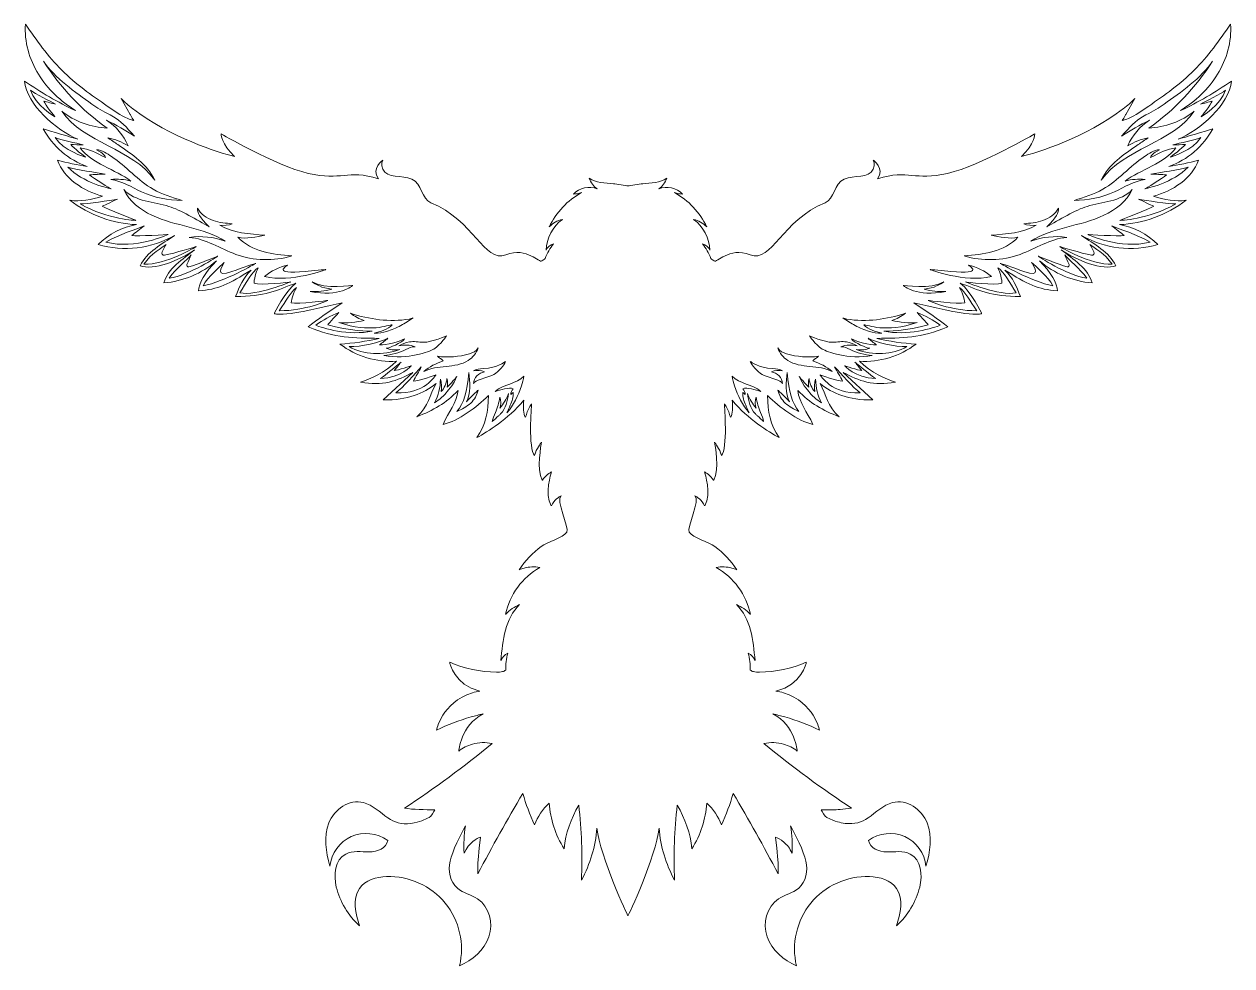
# Model space of a CAD drawing. Header units: inches. Extents: x -19.4 to 36.2, y -31.4 to -7.8.
# Drawn here: x 23.98 to 36.2, y -17.33 to -7.8 of the extents above; entities that cross this region are included whole.
import ezdxf

# ---------------------------------------------------------------- set-up
doc = ezdxf.new("R2010")
doc.units = ezdxf.units.IN
doc.header["$MEASUREMENT"] = 0
doc.layers.add('Layer 9', color=7, linetype='Continuous')

msp = doc.modelspace()

# ---------------------------------------------------------------- linework, layer by layer
at = {"layer": 'Layer 9', "lineweight": 0}
for points, knots in [([(36.196, -8.375), (36.032, -8.488), (35.859, -8.588), (35.68, -8.673), (35.83, -8.579), (35.963, -8.456), (36.055, -8.305), (36.148, -8.154), (36.2, -7.975), (36.187, -7.798), (36.074, -7.961), (35.959, -8.125), (35.819, -8.265), (35.68, -8.404), (35.519, -8.516), (35.358, -8.628), (35.292, -8.674), (35.226, -8.721), (35.152, -8.753), (35.132, -8.762), (35.11, -8.767), (35.09, -8.773), (35.113, -8.738), (35.126, -8.713), (35.126, -8.713), (35.126, -8.713), (35.218, -8.552), (35.218, -8.552), (35.183, -8.589), (35.143, -8.621), (35.101, -8.654), (35.101, -8.654), (35.101, -8.653), (35.102, -8.653), (34.716, -8.946), (34.238, -9.099), (34.069, -9.137), (34.203, -9.014), (34.206, -8.907), (34.206, -8.907), (34.206, -8.907), (33.664, -9.227), (33.323, -9.308), (32.983, -9.39), (32.934, -9.262), (32.612, -9.364), (32.693, -9.259), (32.569, -9.174), (32.569, -9.174), (32.569, -9.174), (32.592, -9.216), (32.569, -9.266), (32.525, -9.363), (32.376, -9.321), (32.275, -9.367), (32.174, -9.413), (32.179, -9.567), (32.082, -9.606), (31.646, -9.781), (31.545, -10.216), (31.324, -10.133), (31.103, -10.05), (30.989, -10.218), (30.959, -10.195), (30.948, -10.186), (30.937, -10.178), (30.925, -10.17), (30.907, -10.116), (30.878, -10.065), (30.84, -10.023), (30.874, -10.029), (30.904, -10.054), (30.917, -10.087), (30.913, -9.965), (30.85, -9.846), (30.751, -9.774), (30.801, -9.785), (30.848, -9.812), (30.884, -9.85), (30.815, -9.704), (30.7, -9.58), (30.558, -9.503), (30.584, -9.513), (30.612, -9.518), (30.64, -9.518), (30.58, -9.454), (30.48, -9.433), (30.399, -9.466), (30.436, -9.438), (30.465, -9.4), (30.479, -9.356), (30.42, -9.407), (30.313, -9.405), (30.236, -9.413), (30.199, -9.417), (30.114, -9.432), (30.087, -9.436), (30.061, -9.432), (29.976, -9.417), (29.939, -9.413), (29.862, -9.405), (29.755, -9.407), (29.696, -9.356), (29.71, -9.4), (29.739, -9.438), (29.775, -9.466), (29.695, -9.433), (29.594, -9.454), (29.535, -9.518), (29.563, -9.518), (29.591, -9.513), (29.617, -9.503), (29.475, -9.58), (29.36, -9.704), (29.291, -9.85), (29.326, -9.812), (29.373, -9.785), (29.424, -9.774), (29.325, -9.846), (29.262, -9.965), (29.258, -10.087), (29.271, -10.054), (29.3, -10.029), (29.335, -10.023), (29.297, -10.065), (29.268, -10.116), (29.25, -10.17), (29.238, -10.178), (29.227, -10.186), (29.216, -10.195), (29.186, -10.218), (29.071, -10.05), (28.851, -10.133), (28.63, -10.216), (28.529, -9.781), (28.093, -9.606), (27.996, -9.567), (28.001, -9.413), (27.9, -9.367), (27.799, -9.321), (27.65, -9.363), (27.606, -9.266), (27.583, -9.216), (27.606, -9.174), (27.606, -9.174), (27.606, -9.174), (27.482, -9.259), (27.563, -9.364), (27.241, -9.262), (27.192, -9.39), (26.851, -9.308), (26.511, -9.227), (25.968, -8.907), (25.968, -8.907), (25.968, -8.907), (25.971, -9.014), (26.106, -9.137), (25.937, -9.099), (25.459, -8.946), (25.073, -8.653), (25.074, -8.653), (25.074, -8.654), (25.074, -8.654), (25.032, -8.621), (24.992, -8.589), (24.957, -8.552), (24.957, -8.552), (25.048, -8.713), (25.048, -8.713), (25.048, -8.713), (25.062, -8.738), (25.085, -8.773), (25.065, -8.767), (25.042, -8.762), (25.023, -8.753), (24.949, -8.721), (24.883, -8.674), (24.817, -8.628), (24.656, -8.516), (24.495, -8.404), (24.356, -8.265), (24.216, -8.125), (24.101, -7.961), (23.988, -7.798), (23.975, -7.975), (24.027, -8.154), (24.12, -8.305), (24.212, -8.456), (24.345, -8.579), (24.495, -8.673), (24.316, -8.588), (24.143, -8.488), (23.979, -8.375), (24, -8.61), (24.3, -8.874), (24.519, -8.963), (24.448, -8.943), (24.239, -8.877), (24.168, -8.858), (24.263, -9.034), (24.425, -9.173), (24.614, -9.239), (24.512, -9.222), (24.412, -9.201), (24.313, -9.175), (24.378, -9.357), (24.575, -9.489), (24.769, -9.54), (24.66, -9.572), (24.539, -9.598), (24.439, -9.58), (24.631, -9.729), (24.871, -9.817), (25.114, -9.827), (24.968, -9.852), (24.83, -9.923), (24.725, -10.028), (24.98, -10.106), (25.267, -10.072), (25.496, -9.936), (25.371, -10.028), (25.213, -10.101), (25.151, -10.243), (25.278, -10.295), (25.55, -10.19), (25.701, -10.082), (25.587, -10.175), (25.424, -10.274), (25.39, -10.417), (25.584, -10.401), (25.773, -10.322), (25.921, -10.195), (25.811, -10.306), (25.739, -10.428), (25.739, -10.497), (25.939, -10.485), (26.05, -10.427), (26.272, -10.287), (26.188, -10.369), (26.16, -10.447), (26.114, -10.555), (26.407, -10.557), (26.54, -10.49), (26.726, -10.418), (26.609, -10.511), (26.509, -10.724), (26.509, -10.724), (26.509, -10.724), (26.513, -10.785), (27.194, -10.618), (27.079, -10.694), (26.938, -10.79), (26.85, -10.861), (27.126, -10.976), (27.31, -10.976), (27.57, -10.978), (27.439, -11.008), (27.306, -11.028), (27.172, -11.036), (27.334, -11.16), (27.542, -11.223), (27.745, -11.21), (27.629, -11.325), (27.476, -11.393), (27.381, -11.42), (27.605, -11.466), (27.748, -11.409), (27.91, -11.323), (27.91, -11.323), (27.61, -11.601), (27.61, -11.601), (27.86, -11.605), (28.013, -11.536), (28.144, -11.436), (28.08, -11.554), (28.068, -11.663), (27.95, -11.772), (28.119, -11.706), (28.242, -11.635), (28.369, -11.505), (28.351, -11.636), (28.275, -11.723), (28.215, -11.849), (28.378, -11.813), (28.553, -11.674), (28.674, -11.558), (28.675, -11.718), (28.647, -11.852), (28.557, -11.983), (28.671, -11.92), (28.867, -11.8), (29.033, -11.605), (29.025, -11.676), (29.027, -11.74), (29.048, -11.777), (29.048, -11.776), (29.048, -11.775), (29.049, -11.774), (29.049, -11.775), (29.05, -11.776), (29.05, -11.777), (29.073, -11.695), (29.103, -11.653), (29.112, -11.642), (29.109, -11.676), (29.078, -12.091), (29.14, -12.164), (29.14, -12.163), (29.14, -12.162), (29.14, -12.161), (29.141, -12.162), (29.141, -12.163), (29.142, -12.163), (29.161, -12.094), (29.202, -12.042), (29.213, -12.028), (29.207, -12.056), (29.16, -12.301), (29.22, -12.415), (29.221, -12.414), (29.221, -12.414), (29.222, -12.413), (29.222, -12.413), (29.222, -12.414), (29.222, -12.415), (29.25, -12.366), (29.302, -12.336), (29.314, -12.33), (29.31, -12.343), (29.236, -12.552), (29.31, -12.672), (29.311, -12.671), (29.311, -12.671), (29.312, -12.67), (29.312, -12.67), (29.312, -12.671), (29.313, -12.672), (29.339, -12.614), (29.393, -12.581), (29.411, -12.571), (29.352, -12.614), (29.495, -12.89), (29.467, -12.94), (29.437, -12.995), (29.266, -13.042), (29.21, -13.084), (29.122, -13.148), (29.045, -13.228), (28.985, -13.32), (28.986, -13.32), (28.987, -13.319), (28.988, -13.319), (28.988, -13.319), (28.988, -13.319), (28.988, -13.319), (29.003, -13.313), (29.02, -13.307), (29.036, -13.303), (29.088, -13.289), (29.142, -13.287), (29.194, -13.297), (29.019, -13.396), (28.889, -13.573), (28.848, -13.77), (28.849, -13.769), (28.85, -13.768), (28.851, -13.767), (28.851, -13.768), (28.851, -13.769), (28.851, -13.769), (28.891, -13.728), (28.938, -13.695), (28.99, -13.672), (28.844, -13.814), (28.818, -14.035), (28.801, -14.238), (28.802, -14.236), (28.803, -14.234), (28.804, -14.232), (28.804, -14.234), (28.804, -14.236), (28.804, -14.238), (28.815, -14.206), (28.84, -14.178), (28.871, -14.164), (28.855, -14.22), (28.848, -14.278), (28.85, -14.336), (28.84, -14.343), (28.829, -14.348), (28.817, -14.351), (28.798, -14.357), (28.776, -14.357), (28.755, -14.357), (28.593, -14.354), (28.432, -14.32), (28.283, -14.257), (28.283, -14.258), (28.283, -14.259), (28.283, -14.259), (28.283, -14.259), (28.327, -14.49), (28.589, -14.548), (28.564, -14.552), (28.537, -14.557), (28.513, -14.565), (28.2, -14.667), (28.148, -14.944), (28.149, -14.944), (28.149, -14.944), (28.149, -14.944), (28.149, -14.944), (28.262, -14.889), (28.379, -14.845), (28.499, -14.81), (28.539, -14.799), (28.581, -14.788), (28.622, -14.779), (28.393, -14.896), (28.374, -15.155), (28.374, -15.156), (28.415, -15.123), (28.462, -15.1), (28.512, -15.085), (28.577, -15.067), (28.646, -15.064), (28.711, -15.079), (28.427, -15.313), (28.133, -15.531), (27.825, -15.733), (27.909, -15.747), (28.038, -15.75), (28.131, -15.749), (28.123, -15.767), (28.095, -15.818), (28.076, -15.827), (28.025, -15.851), (27.985, -15.872), (27.89, -15.887), (27.793, -15.901), (27.724, -15.875), (27.658, -15.831), (27.576, -15.776), (27.503, -15.703), (27.409, -15.677), (27.266, -15.637), (27.113, -15.745), (27.059, -15.883), (27.005, -16.021), (27.028, -16.177), (27.071, -16.319), (27.084, -16.192), (27.169, -16.074), (27.286, -16.021), (27.404, -15.969), (27.551, -15.984), (27.655, -16.06), (27.644, -16.139), (27.552, -16.175), (27.466, -16.176), (27.387, -16.176), (27.302, -16.16), (27.231, -16.197), (27.12, -16.254), (27.105, -16.409), (27.135, -16.531), (27.172, -16.681), (27.255, -16.82), (27.37, -16.924), (27.331, -16.8), (27.295, -16.655), (27.369, -16.547), (27.427, -16.461), (27.54, -16.429), (27.644, -16.425), (27.869, -16.417), (28.095, -16.519), (28.238, -16.694), (28.38, -16.868), (28.435, -17.11), (28.382, -17.329), (28.514, -17.273), (28.632, -17.17), (28.679, -17.034), (28.725, -16.898), (28.685, -16.73), (28.565, -16.651), (28.5, -16.608), (28.419, -16.593), (28.36, -16.543), (28.284, -16.478), (28.266, -16.367), (28.286, -16.269), (28.307, -16.17), (28.397, -15.998), (28.442, -15.911), (28.429, -16.009), (28.421, -16.09), (28.428, -16.188), (28.477, -16.081), (28.56, -16.037), (28.595, -16.025), (28.574, -16.187), (28.566, -16.281), (28.566, -16.335), (28.566, -16.375), (28.568, -16.394), (28.568, -16.394), (28.569, -16.395), (28.569, -16.396), (28.569, -16.397), (28.712, -16.122), (28.865, -15.849), (29.023, -15.583), (29.054, -15.691), (29.094, -15.8), (29.14, -15.902), (29.174, -15.82), (29.225, -15.744), (29.289, -15.681), (29.301, -15.844), (29.352, -16.004), (29.441, -16.143), (29.456, -15.988), (29.509, -15.837), (29.589, -15.703), (29.619, -15.954), (29.628, -16.208), (29.616, -16.461), (29.705, -16.3), (29.759, -16.119), (29.773, -15.936), (29.804, -16.225), (30.085, -16.825), (30.087, -16.821), (30.09, -16.825), (30.371, -16.225), (30.402, -15.936), (30.416, -16.119), (30.47, -16.3), (30.559, -16.461), (30.547, -16.208), (30.556, -15.954), (30.586, -15.703), (30.666, -15.837), (30.719, -15.988), (30.734, -16.143), (30.823, -16.004), (30.874, -15.844), (30.886, -15.681), (30.95, -15.744), (31.001, -15.82), (31.035, -15.902), (31.081, -15.8), (31.121, -15.691), (31.152, -15.583), (31.31, -15.849), (31.463, -16.122), (31.606, -16.397), (31.606, -16.396), (31.606, -16.395), (31.606, -16.394), (31.607, -16.394), (31.609, -16.375), (31.609, -16.335), (31.609, -16.281), (31.6, -16.187), (31.579, -16.025), (31.599, -16.032), (31.633, -16.046), (31.669, -16.079), (31.697, -16.105), (31.726, -16.14), (31.748, -16.188), (31.754, -16.09), (31.746, -16.009), (31.733, -15.911), (31.777, -15.998), (31.868, -16.17), (31.889, -16.269), (31.909, -16.367), (31.891, -16.478), (31.815, -16.543), (31.756, -16.593), (31.675, -16.608), (31.61, -16.651), (31.49, -16.73), (31.45, -16.898), (31.496, -17.034), (31.543, -17.17), (31.661, -17.273), (31.793, -17.329), (31.74, -17.11), (31.795, -16.868), (31.937, -16.694), (32.08, -16.519), (32.306, -16.417), (32.531, -16.425), (32.635, -16.429), (32.748, -16.461), (32.806, -16.547), (32.88, -16.655), (32.844, -16.8), (32.805, -16.924), (32.92, -16.82), (33.003, -16.681), (33.04, -16.531), (33.07, -16.409), (33.055, -16.254), (32.944, -16.197), (32.873, -16.16), (32.788, -16.177), (32.708, -16.176), (32.629, -16.175), (32.534, -16.138), (32.523, -16.06), (32.627, -15.984), (32.771, -15.969), (32.888, -16.021), (33.006, -16.074), (33.091, -16.192), (33.103, -16.319), (33.147, -16.177), (33.17, -16.021), (33.116, -15.883), (33.062, -15.745), (32.909, -15.637), (32.766, -15.677), (32.672, -15.703), (32.599, -15.776), (32.517, -15.831), (32.451, -15.875), (32.382, -15.899), (32.285, -15.887), (32.233, -15.88), (32.19, -15.87), (32.099, -15.827), (32.081, -15.818), (32.052, -15.767), (32.044, -15.749), (32.088, -15.75), (32.119, -15.751), (32.159, -15.75), (32.202, -15.749), (32.259, -15.744), (32.351, -15.733), (32.064, -15.546), (31.748, -15.313), (31.464, -15.079), (31.529, -15.064), (31.598, -15.067), (31.663, -15.085), (31.713, -15.1), (31.76, -15.123), (31.801, -15.156), (31.801, -15.155), (31.782, -14.896), (31.553, -14.779), (31.593, -14.788), (31.636, -14.799), (31.676, -14.81), (31.796, -14.845), (31.913, -14.889), (32.026, -14.944), (32.026, -14.944), (32.026, -14.944), (32.026, -14.944), (32.026, -14.944), (31.975, -14.667), (31.662, -14.565), (31.638, -14.557), (31.611, -14.552), (31.585, -14.548), (31.848, -14.49), (31.892, -14.259), (31.892, -14.259), (31.892, -14.259), (31.892, -14.258), (31.892, -14.257), (31.743, -14.32), (31.582, -14.354), (31.42, -14.357), (31.399, -14.357), (31.377, -14.357), (31.357, -14.351), (31.346, -14.348), (31.335, -14.343), (31.325, -14.336), (31.327, -14.278), (31.32, -14.22), (31.304, -14.164), (31.335, -14.178), (31.36, -14.206), (31.371, -14.238), (31.371, -14.236), (31.371, -14.234), (31.371, -14.232), (31.372, -14.234), (31.373, -14.236), (31.373, -14.238), (31.356, -14.035), (31.331, -13.814), (31.185, -13.672), (31.237, -13.695), (31.284, -13.728), (31.324, -13.769), (31.324, -13.769), (31.324, -13.768), (31.324, -13.767), (31.325, -13.768), (31.326, -13.769), (31.326, -13.77), (31.286, -13.573), (31.156, -13.396), (30.981, -13.297), (31.033, -13.287), (31.087, -13.289), (31.139, -13.303), (31.155, -13.307), (31.172, -13.313), (31.187, -13.319), (31.187, -13.319), (31.187, -13.319), (31.187, -13.319), (31.188, -13.319), (31.189, -13.32), (31.19, -13.32), (31.13, -13.228), (31.053, -13.148), (30.965, -13.084), (30.909, -13.042), (30.738, -12.995), (30.708, -12.94), (30.68, -12.89), (30.822, -12.614), (30.764, -12.571), (30.782, -12.581), (30.835, -12.614), (30.862, -12.672), (30.863, -12.671), (30.863, -12.67), (30.863, -12.67), (30.864, -12.671), (30.864, -12.671), (30.864, -12.672), (30.939, -12.552), (30.865, -12.343), (30.861, -12.33), (30.873, -12.336), (30.925, -12.366), (30.952, -12.415), (30.953, -12.414), (30.953, -12.413), (30.953, -12.413), (30.954, -12.414), (30.954, -12.414), (30.955, -12.415), (31.015, -12.301), (30.968, -12.056), (30.962, -12.028), (30.973, -12.042), (31.014, -12.094), (31.033, -12.163), (31.033, -12.163), (31.034, -12.162), (31.034, -12.161), (31.035, -12.162), (31.035, -12.163), (31.035, -12.164), (31.096, -12.091), (31.066, -11.676), (31.063, -11.642), (31.072, -11.653), (31.102, -11.695), (31.125, -11.777), (31.125, -11.776), (31.126, -11.775), (31.126, -11.774), (31.127, -11.775), (31.127, -11.776), (31.127, -11.777), (31.148, -11.74), (31.15, -11.676), (31.142, -11.605), (31.308, -11.8), (31.504, -11.92), (31.618, -11.983), (31.528, -11.852), (31.5, -11.718), (31.501, -11.558), (31.622, -11.674), (31.797, -11.813), (31.96, -11.849), (31.899, -11.723), (31.824, -11.636), (31.805, -11.505), (31.932, -11.635), (32.056, -11.706), (32.225, -11.772), (32.107, -11.663), (32.095, -11.554), (32.031, -11.436), (32.162, -11.536), (32.315, -11.605), (32.565, -11.601), (32.565, -11.601), (32.265, -11.323), (32.265, -11.323), (32.427, -11.409), (32.57, -11.466), (32.794, -11.42), (32.699, -11.393), (32.546, -11.325), (32.43, -11.21), (32.633, -11.223), (32.841, -11.16), (33.003, -11.036), (32.869, -11.028), (32.735, -11.008), (32.605, -10.978), (32.865, -10.976), (33.049, -10.976), (33.325, -10.861), (33.237, -10.79), (33.096, -10.694), (32.981, -10.618), (33.662, -10.785), (33.666, -10.724), (33.666, -10.724), (33.666, -10.724), (33.566, -10.511), (33.449, -10.418), (33.635, -10.49), (33.768, -10.557), (34.061, -10.555), (34.015, -10.447), (33.987, -10.369), (33.903, -10.287), (34.125, -10.427), (34.236, -10.485), (34.436, -10.497), (34.436, -10.428), (34.364, -10.306), (34.254, -10.195), (34.402, -10.322), (34.591, -10.401), (34.785, -10.417), (34.75, -10.274), (34.588, -10.175), (34.473, -10.082), (34.625, -10.19), (34.897, -10.295), (35.024, -10.243), (34.962, -10.101), (34.804, -10.028), (34.679, -9.936), (34.908, -10.072), (35.195, -10.106), (35.45, -10.028), (35.345, -9.923), (35.207, -9.852), (35.061, -9.827), (35.304, -9.817), (35.544, -9.729), (35.736, -9.58), (35.635, -9.598), (35.515, -9.572), (35.406, -9.54), (35.6, -9.489), (35.797, -9.357), (35.862, -9.175), (35.763, -9.201), (35.662, -9.222), (35.561, -9.239), (35.75, -9.173), (35.912, -9.034), (36.007, -8.858), (35.936, -8.877), (35.726, -8.943), (35.656, -8.963), (35.875, -8.874), (36.175, -8.61), (36.196, -8.375)], [0, 0, 0, 0, 1, 1, 1, 2, 2, 2, 3, 3, 3, 4, 4, 4, 5, 5, 5, 6, 6, 6, 7, 7, 7, 8, 8, 8, 9, 9, 9, 10, 10, 10, 11, 11, 11, 12, 12, 12, 13, 13, 13, 14, 14, 14, 15, 15, 15, 16, 16, 16, 17, 17, 17, 18, 18, 18, 19, 19, 19, 20, 20, 20, 21, 21, 21, 22, 22, 22, 23, 23, 23, 24, 24, 24, 25, 25, 25, 26, 26, 26, 27, 27, 27, 28, 28, 28, 29, 29, 29, 30, 30, 30, 31, 31, 31, 32, 32, 32, 33, 33, 33, 34, 34, 34, 35, 35, 35, 36, 36, 36, 37, 37, 37, 38, 38, 38, 39, 39, 39, 40, 40, 40, 41, 41, 41, 42, 42, 42, 43, 43, 43, 44, 44, 44, 45, 45, 45, 46, 46, 46, 47, 47, 47, 48, 48, 48, 49, 49, 49, 50, 50, 50, 51, 51, 51, 52, 52, 52, 53, 53, 53, 54, 54, 54, 55, 55, 55, 56, 56, 56, 57, 57, 57, 58, 58, 58, 59, 59, 59, 60, 60, 60, 61, 61, 61, 62, 62, 62, 63, 63, 63, 64, 64, 64, 65, 65, 65, 66, 66, 66, 67, 67, 67, 68, 68, 68, 69, 69, 69, 70, 70, 70, 71, 71, 71, 72, 72, 72, 73, 73, 73, 74, 74, 74, 75, 75, 75, 76, 76, 76, 77, 77, 77, 78, 78, 78, 79, 79, 79, 80, 80, 80, 81, 81, 81, 82, 82, 82, 83, 83, 83, 84, 84, 84, 85, 85, 85, 86, 86, 86, 87, 87, 87, 88, 88, 88, 89, 89, 89, 90, 90, 90, 91, 91, 91, 92, 92, 92, 93, 93, 93, 94, 94, 94, 95, 95, 95, 96, 96, 96, 97, 97, 97, 98, 98, 98, 99, 99, 99, 100, 100, 100, 101, 101, 101, 102, 102, 102, 103, 103, 103, 104, 104, 104, 105, 105, 105, 106, 106, 106, 107, 107, 107, 108, 108, 108, 109, 109, 109, 110, 110, 110, 111, 111, 111, 112, 112, 112, 113, 113, 113, 114, 114, 114, 115, 115, 115, 116, 116, 116, 117, 117, 117, 118, 118, 118, 119, 119, 119, 120, 120, 120, 121, 121, 121, 122, 122, 122, 123, 123, 123, 124, 124, 124, 125, 125, 125, 126, 126, 126, 127, 127, 127, 128, 128, 128, 129, 129, 129, 130, 130, 130, 131, 131, 131, 132, 132, 132, 133, 133, 133, 134, 134, 134, 135, 135, 135, 136, 136, 136, 137, 137, 137, 138, 138, 138, 139, 139, 139, 140, 140, 140, 141, 141, 141, 142, 142, 142, 143, 143, 143, 144, 144, 144, 145, 145, 145, 146, 146, 146, 147, 147, 147, 148, 148, 148, 149, 149, 149, 150, 150, 150, 151, 151, 151, 152, 152, 152, 153, 153, 153, 154, 154, 154, 155, 155, 155, 156, 156, 156, 157, 157, 157, 158, 158, 158, 159, 159, 159, 160, 160, 160, 161, 161, 161, 162, 162, 162, 163, 163, 163, 164, 164, 164, 165, 165, 165, 166, 166, 166, 167, 167, 167, 168, 168, 168, 169, 169, 169, 170, 170, 170, 171, 171, 171, 172, 172, 172, 173, 173, 173, 174, 174, 174, 175, 175, 175, 176, 176, 176, 177, 177, 177, 178, 178, 178, 179, 179, 179, 180, 180, 180, 181, 181, 181, 182, 182, 182, 183, 183, 183, 184, 184, 184, 185, 185, 185, 186, 186, 186, 187, 187, 187, 188, 188, 188, 189, 189, 189, 190, 190, 190, 191, 191, 191, 192, 192, 192, 193, 193, 193, 194, 194, 194, 195, 195, 195, 196, 196, 196, 197, 197, 197, 198, 198, 198, 199, 199, 199, 200, 200, 200, 201, 201, 201, 202, 202, 202, 203, 203, 203, 204, 204, 204, 205, 205, 205, 206, 206, 206, 207, 207, 207, 208, 208, 208, 209, 209, 209, 210, 210, 210, 211, 211, 211, 212, 212, 212, 213, 213, 213, 214, 214, 214, 215, 215, 215, 216, 216, 216, 217, 217, 217, 218, 218, 218, 219, 219, 219, 220, 220, 220, 221, 221, 221, 222, 222, 222, 223, 223, 223, 224, 224, 224, 225, 225, 225, 226, 226, 226, 227, 227, 227, 228, 228, 228, 229, 229, 229, 230, 230, 230, 231, 231, 231, 232, 232, 232, 233, 233, 233, 234, 234, 234, 235, 235, 235, 236, 236, 236, 237, 237, 237, 238, 238, 238, 239, 239, 239, 240, 240, 240, 241, 241, 241, 242, 242, 242, 243, 243, 243, 244, 244, 244, 245, 245, 245, 246, 246, 246, 247, 247, 247, 248, 248, 248, 249, 249, 249, 250, 250, 250, 251, 251, 251, 252, 252, 252, 253, 253, 253, 254, 254, 254, 255, 255, 255, 256, 256, 256, 257, 257, 257, 258, 258, 258, 259, 259, 259, 260, 260, 260, 261, 261, 261, 262, 262, 262, 263, 263, 263, 264, 264, 264, 265, 265, 265, 266, 266, 266, 267, 267, 267, 268, 268, 268, 269, 269, 269, 270, 270, 270, 271, 271, 271, 272, 272, 272, 273, 273, 273, 274, 274, 274, 275, 275, 275, 276, 276, 276, 277, 277, 277, 278, 278, 278, 279, 279, 279, 280, 280, 280, 281, 281, 281, 282, 282, 282, 283, 283, 283, 284, 284, 284, 285, 285, 285, 286, 286, 286, 287, 287, 287, 288, 288, 288, 289, 289, 289, 290, 290, 290, 291, 291, 291, 292, 292, 292, 293, 293, 293, 294, 294, 294, 294]), ([(24.355, -8.68), (24.486, -8.783), (24.651, -8.844), (24.817, -8.85), (24.558, -8.673), (24.343, -8.434), (24.17, -8.172), (24.282, -8.342), (24.497, -8.49), (24.66, -8.607), (24.752, -8.673), (24.782, -8.68), (24.88, -8.736), (24.948, -8.774), (25.009, -8.839), (25.091, -8.931), (24.999, -8.874), (24.907, -8.818), (24.809, -8.771), (24.906, -8.832), (24.983, -8.923), (25.027, -9.029), (24.964, -8.989), (24.894, -8.962), (24.821, -8.948), (24.855, -8.971), (24.89, -8.994), (24.924, -9.017), (25.069, -9.115), (25.22, -9.219), (25.297, -9.376), (25.068, -9.055), (24.582, -9.003), (24.355, -8.68)], [0, 0, 0, 0, 1, 1, 1, 2, 2, 2, 3, 3, 3, 4, 4, 4, 5, 5, 5, 6, 6, 6, 7, 7, 7, 8, 8, 8, 9, 9, 9, 10, 10, 10, 11, 11, 11, 11]), ([(35.251, -9.017), (35.285, -8.994), (35.32, -8.971), (35.354, -8.948), (35.281, -8.962), (35.211, -8.989), (35.147, -9.029), (35.192, -8.923), (35.269, -8.832), (35.366, -8.771), (35.268, -8.818), (35.176, -8.874), (35.084, -8.931), (35.166, -8.839), (35.227, -8.774), (35.295, -8.736), (35.393, -8.68), (35.423, -8.673), (35.515, -8.607), (35.678, -8.49), (35.893, -8.342), (36.005, -8.172), (35.832, -8.434), (35.617, -8.673), (35.358, -8.85), (35.524, -8.844), (35.689, -8.783), (35.82, -8.68), (35.593, -9.003), (35.107, -9.055), (34.878, -9.376), (34.955, -9.219), (35.106, -9.115), (35.251, -9.017)], [0, 0, 0, 0, 1, 1, 1, 2, 2, 2, 3, 3, 3, 4, 4, 4, 5, 5, 5, 6, 6, 6, 7, 7, 7, 8, 8, 8, 9, 9, 9, 10, 10, 10, 11, 11, 11, 11]), ([(24.286, -8.736), (24.286, -8.736), (24.085, -8.618), (24.039, -8.466), (24.087, -8.506), (24.237, -8.578), (24.294, -8.609), (24.262, -8.6), (24.205, -8.586), (24.174, -8.576), (24.189, -8.615), (24.286, -8.736), (24.286, -8.736)], [0, 0, 0, 0, 1, 1, 1, 2, 2, 2, 3, 3, 3, 4, 4, 4, 4]), ([(36.136, -8.466), (36.089, -8.618), (35.889, -8.736), (35.889, -8.736), (35.889, -8.736), (35.986, -8.615), (36.001, -8.576), (35.97, -8.586), (35.913, -8.6), (35.881, -8.609), (35.938, -8.578), (36.088, -8.506), (36.136, -8.466)], [0, 0, 0, 0, 1, 1, 1, 2, 2, 2, 3, 3, 3, 4, 4, 4, 4]), ([(24.288, -8.945), (24.345, -8.971), (24.508, -9.002), (24.571, -9.019), (24.538, -9.018), (24.479, -9.018), (24.446, -9.017), (24.471, -9.051), (24.595, -9.143), (24.595, -9.143), (24.595, -9.143), (24.372, -9.08), (24.288, -8.945)], [0, 0, 0, 0, 1, 1, 1, 2, 2, 2, 3, 3, 3, 4, 4, 4, 4]), ([(35.887, -8.945), (35.803, -9.08), (35.579, -9.143), (35.579, -9.143), (35.579, -9.143), (35.704, -9.051), (35.729, -9.017), (35.696, -9.018), (35.637, -9.018), (35.604, -9.019), (35.667, -9.002), (35.83, -8.971), (35.887, -8.945)], [0, 0, 0, 0, 1, 1, 1, 2, 2, 2, 3, 3, 3, 4, 4, 4, 4]), ([(24.541, -9.05), (24.632, -9.062), (24.701, -9.098), (24.798, -9.147), (24.79, -9.125), (24.778, -9.108), (24.707, -9.07), (24.759, -9.069), (24.818, -9.109), (24.86, -9.137), (25.009, -9.237), (25.126, -9.38), (25.282, -9.469), (25.372, -9.52), (25.473, -9.551), (25.573, -9.582), (25.432, -9.583), (25.292, -9.553), (25.164, -9.495), (25.062, -9.449), (24.964, -9.384), (24.853, -9.371), (24.92, -9.363), (24.989, -9.368), (25.055, -9.386), (24.9, -9.27), (24.655, -9.206), (24.541, -9.05)], [0, 0, 0, 0, 1, 1, 1, 2, 2, 2, 3, 3, 3, 4, 4, 4, 5, 5, 5, 6, 6, 6, 7, 7, 7, 8, 8, 8, 9, 9, 9, 9]), ([(35.12, -9.386), (35.186, -9.368), (35.255, -9.363), (35.322, -9.371), (35.21, -9.384), (35.113, -9.449), (35.011, -9.495), (34.883, -9.553), (34.743, -9.583), (34.602, -9.582), (34.702, -9.551), (34.803, -9.52), (34.893, -9.469), (35.049, -9.38), (35.166, -9.237), (35.315, -9.137), (35.357, -9.109), (35.416, -9.069), (35.468, -9.07), (35.397, -9.108), (35.385, -9.125), (35.377, -9.147), (35.474, -9.098), (35.543, -9.062), (35.634, -9.05), (35.52, -9.206), (35.275, -9.27), (35.12, -9.386)], [0, 0, 0, 0, 1, 1, 1, 2, 2, 2, 3, 3, 3, 4, 4, 4, 5, 5, 5, 6, 6, 6, 7, 7, 7, 8, 8, 8, 9, 9, 9, 9]), ([(24.419, -9.244), (24.498, -9.272), (24.712, -9.3), (24.796, -9.316), (24.754, -9.317), (24.679, -9.321), (24.637, -9.322), (24.676, -9.36), (24.855, -9.465), (24.855, -9.465), (24.855, -9.465), (24.557, -9.402), (24.419, -9.244)], [0, 0, 0, 0, 1, 1, 1, 2, 2, 2, 3, 3, 3, 4, 4, 4, 4]), ([(35.756, -9.244), (35.618, -9.402), (35.32, -9.465), (35.32, -9.465), (35.32, -9.465), (35.499, -9.36), (35.538, -9.322), (35.496, -9.321), (35.421, -9.317), (35.379, -9.316), (35.463, -9.3), (35.677, -9.272), (35.756, -9.244)], [0, 0, 0, 0, 1, 1, 1, 2, 2, 2, 3, 3, 3, 4, 4, 4, 4]), ([(25.269, -9.733), (25.15, -9.677), (25.04, -9.592), (24.983, -9.473), (25.04, -9.533), (25.12, -9.566), (25.2, -9.587), (25.28, -9.608), (25.362, -9.619), (25.441, -9.643), (25.553, -9.677), (25.73, -9.782), (25.847, -9.849), (25.749, -9.751), (25.729, -9.706), (25.729, -9.66), (25.761, -9.721), (25.823, -9.763), (25.889, -9.786), (25.952, -9.808), (26.017, -9.811), (26.082, -9.82), (26.045, -9.837), (25.996, -9.837), (25.955, -9.832), (26.087, -9.91), (26.26, -9.926), (26.413, -9.933), (26.33, -9.95), (26.221, -9.977), (26.139, -9.955), (26.207, -10.027), (26.298, -10.072), (26.393, -10.099), (26.487, -10.125), (26.586, -10.135), (26.684, -10.144), (26.5, -10.199), (26.299, -10.193), (26.119, -10.129), (25.961, -10.071), (25.814, -9.969), (25.646, -9.957), (25.768, -9.938), (25.895, -9.951), (26.01, -9.996), (25.9, -9.924), (25.772, -9.885), (25.645, -9.852), (25.518, -9.818), (25.389, -9.789), (25.269, -9.733)], [0, 0, 0, 0, 1, 1, 1, 2, 2, 2, 3, 3, 3, 4, 4, 4, 5, 5, 5, 6, 6, 6, 7, 7, 7, 8, 8, 8, 9, 9, 9, 10, 10, 10, 11, 11, 11, 12, 12, 12, 13, 13, 13, 14, 14, 14, 15, 15, 15, 16, 16, 16, 17, 17, 17, 17]), ([(34.905, -9.733), (34.786, -9.789), (34.657, -9.818), (34.53, -9.852), (34.403, -9.885), (34.275, -9.924), (34.165, -9.996), (34.28, -9.951), (34.407, -9.938), (34.529, -9.957), (34.361, -9.969), (34.214, -10.071), (34.056, -10.129), (33.875, -10.193), (33.674, -10.199), (33.491, -10.144), (33.589, -10.135), (33.687, -10.125), (33.782, -10.099), (33.877, -10.072), (33.968, -10.027), (34.035, -9.955), (33.954, -9.977), (33.845, -9.95), (33.762, -9.933), (33.915, -9.926), (34.088, -9.91), (34.22, -9.832), (34.179, -9.837), (34.13, -9.837), (34.093, -9.82), (34.158, -9.811), (34.223, -9.808), (34.286, -9.786), (34.352, -9.763), (34.414, -9.721), (34.446, -9.66), (34.446, -9.706), (34.426, -9.751), (34.328, -9.849), (34.445, -9.782), (34.622, -9.677), (34.734, -9.643), (34.813, -9.619), (34.895, -9.608), (34.975, -9.587), (35.055, -9.566), (35.135, -9.533), (35.192, -9.473), (35.134, -9.592), (35.024, -9.677), (34.905, -9.733)], [0, 0, 0, 0, 1, 1, 1, 2, 2, 2, 3, 3, 3, 4, 4, 4, 5, 5, 5, 6, 6, 6, 7, 7, 7, 8, 8, 8, 9, 9, 9, 10, 10, 10, 11, 11, 11, 12, 12, 12, 13, 13, 13, 14, 14, 14, 15, 15, 15, 16, 16, 16, 17, 17, 17, 17]), ([(24.541, -9.618), (24.611, -9.62), (24.847, -9.581), (24.92, -9.57), (24.885, -9.583), (24.8, -9.627), (24.766, -9.64), (24.806, -9.664), (25.107, -9.784), (25.107, -9.784), (25.107, -9.784), (24.833, -9.78), (24.541, -9.618)], [0, 0, 0, 0, 1, 1, 1, 2, 2, 2, 3, 3, 3, 4, 4, 4, 4]), ([(35.634, -9.618), (35.342, -9.78), (35.067, -9.784), (35.067, -9.784), (35.067, -9.784), (35.369, -9.664), (35.409, -9.64), (35.374, -9.627), (35.289, -9.583), (35.255, -9.57), (35.327, -9.581), (35.564, -9.62), (35.634, -9.618)], [0, 0, 0, 0, 1, 1, 1, 2, 2, 2, 3, 3, 3, 4, 4, 4, 4]), ([(24.803, -10.004), (24.936, -9.923), (25.112, -9.876), (25.189, -9.839), (25.156, -9.865), (25.098, -9.912), (25.064, -9.938), (25.119, -9.946), (25.432, -9.927), (25.432, -9.927), (25.432, -9.927), (25.104, -10.083), (24.803, -10.004)], [0, 0, 0, 0, 1, 1, 1, 2, 2, 2, 3, 3, 3, 4, 4, 4, 4]), ([(35.372, -10.004), (35.07, -10.083), (34.742, -9.927), (34.742, -9.927), (34.742, -9.927), (35.056, -9.946), (35.11, -9.938), (35.077, -9.912), (35.019, -9.865), (34.986, -9.839), (35.063, -9.876), (35.239, -9.923), (35.372, -10.004)], [0, 0, 0, 0, 1, 1, 1, 2, 2, 2, 3, 3, 3, 4, 4, 4, 4]), ([(25.187, -10.228), (25.258, -10.115), (25.371, -10.068), (25.412, -10.027), (25.401, -10.046), (25.385, -10.075), (25.371, -10.101), (25.362, -10.119), (25.377, -10.14), (25.397, -10.136), (25.497, -10.117), (25.716, -10.05), (25.716, -10.05), (25.716, -10.05), (25.405, -10.237), (25.187, -10.228)], [0, 0, 0, 0, 1, 1, 1, 2, 2, 2, 3, 3, 3, 4, 4, 4, 5, 5, 5, 5]), ([(25.443, -10.369), (25.514, -10.272), (25.625, -10.182), (25.667, -10.134), (25.655, -10.158), (25.637, -10.198), (25.622, -10.23), (25.616, -10.243), (25.628, -10.258), (25.642, -10.254), (25.729, -10.232), (25.937, -10.145), (25.937, -10.145), (25.937, -10.145), (25.648, -10.342), (25.443, -10.369)], [0, 0, 0, 0, 1, 1, 1, 2, 2, 2, 3, 3, 3, 4, 4, 4, 5, 5, 5, 5]), ([(34.553, -10.23), (34.538, -10.198), (34.519, -10.158), (34.508, -10.134), (34.549, -10.182), (34.661, -10.272), (34.732, -10.369), (34.527, -10.342), (34.238, -10.145), (34.238, -10.145), (34.238, -10.145), (34.446, -10.232), (34.533, -10.254), (34.547, -10.258), (34.559, -10.243), (34.553, -10.23)], [0, 0, 0, 0, 1, 1, 1, 2, 2, 2, 3, 3, 3, 4, 4, 4, 5, 5, 5, 5]), ([(34.804, -10.101), (34.789, -10.075), (34.774, -10.046), (34.763, -10.027), (34.803, -10.068), (34.917, -10.115), (34.988, -10.228), (34.77, -10.237), (34.459, -10.05), (34.459, -10.05), (34.459, -10.05), (34.678, -10.117), (34.778, -10.136), (34.798, -10.14), (34.813, -10.119), (34.804, -10.101)], [0, 0, 0, 0, 1, 1, 1, 2, 2, 2, 3, 3, 3, 4, 4, 4, 5, 5, 5, 5]), ([(25.786, -10.447), (25.836, -10.348), (25.96, -10.257), (26.001, -10.209), (26.001, -10.209), (26.001, -10.21), (26.001, -10.21), (25.976, -10.261), (25.899, -10.365), (26.079, -10.301), (26.186, -10.263), (26.319, -10.219), (26.319, -10.219), (26.319, -10.219), (26.003, -10.406), (25.786, -10.447)], [0, 0, 0, 0, 1, 1, 1, 2, 2, 2, 3, 3, 3, 4, 4, 4, 5, 5, 5, 5]), ([(26.157, -10.518), (26.221, -10.415), (26.288, -10.299), (26.343, -10.265), (26.325, -10.3), (26.299, -10.392), (26.303, -10.42), (26.362, -10.447), (26.67, -10.407), (26.67, -10.407), (26.67, -10.407), (26.331, -10.552), (26.157, -10.518)], [0, 0, 0, 0, 1, 1, 1, 2, 2, 2, 3, 3, 3, 4, 4, 4, 4]), ([(26.408, -10.352), (26.475, -10.296), (26.556, -10.256), (26.642, -10.237), (26.632, -10.245), (26.473, -10.336), (26.823, -10.3), (26.891, -10.292), (27.028, -10.282), (27.028, -10.282), (27.028, -10.282), (26.684, -10.416), (26.408, -10.352)], [0, 0, 0, 0, 1, 1, 1, 2, 2, 2, 3, 3, 3, 4, 4, 4, 4]), ([(33.147, -10.282), (33.147, -10.282), (33.284, -10.292), (33.352, -10.3), (33.702, -10.336), (33.543, -10.245), (33.533, -10.237), (33.619, -10.256), (33.7, -10.296), (33.767, -10.352), (33.491, -10.416), (33.147, -10.282), (33.147, -10.282)], [0, 0, 0, 0, 1, 1, 1, 2, 2, 2, 3, 3, 3, 4, 4, 4, 4]), ([(34.018, -10.518), (33.844, -10.552), (33.505, -10.407), (33.505, -10.407), (33.505, -10.407), (33.813, -10.447), (33.872, -10.42), (33.876, -10.392), (33.85, -10.3), (33.832, -10.265), (33.887, -10.299), (33.954, -10.415), (34.018, -10.518)], [0, 0, 0, 0, 1, 1, 1, 2, 2, 2, 3, 3, 3, 4, 4, 4, 4]), ([(34.388, -10.447), (34.172, -10.406), (33.856, -10.219), (33.856, -10.219), (33.856, -10.219), (33.989, -10.263), (34.095, -10.301), (34.276, -10.365), (34.199, -10.261), (34.174, -10.21), (34.174, -10.21), (34.173, -10.209), (34.173, -10.209), (34.215, -10.257), (34.339, -10.348), (34.388, -10.447)], [0, 0, 0, 0, 1, 1, 1, 2, 2, 2, 3, 3, 3, 4, 4, 4, 5, 5, 5, 5]), ([(26.558, -10.698), (26.628, -10.595), (26.67, -10.517), (26.731, -10.464), (26.707, -10.499), (26.685, -10.573), (26.677, -10.619), (26.747, -10.634), (27.05, -10.595), (27.05, -10.595), (27.05, -10.595), (26.818, -10.702), (26.558, -10.698)], [0, 0, 0, 0, 1, 1, 1, 2, 2, 2, 3, 3, 3, 4, 4, 4, 4]), ([(26.871, -10.503), (26.944, -10.509), (27.018, -10.501), (27.088, -10.48), (26.986, -10.471), (26.925, -10.428), (26.89, -10.407), (27.02, -10.484), (27.303, -10.442), (27.303, -10.442), (27.303, -10.442), (27.163, -10.566), (26.871, -10.503)], [0, 0, 0, 0, 1, 1, 1, 2, 2, 2, 3, 3, 3, 4, 4, 4, 4]), ([(32.872, -10.442), (32.872, -10.442), (33.155, -10.484), (33.285, -10.407), (33.25, -10.428), (33.189, -10.471), (33.087, -10.48), (33.157, -10.501), (33.231, -10.509), (33.304, -10.503), (33.012, -10.566), (32.872, -10.442), (32.872, -10.442)], [0, 0, 0, 0, 1, 1, 1, 2, 2, 2, 3, 3, 3, 4, 4, 4, 4]), ([(33.617, -10.698), (33.357, -10.702), (33.125, -10.595), (33.125, -10.595), (33.125, -10.595), (33.428, -10.634), (33.498, -10.619), (33.49, -10.573), (33.468, -10.499), (33.444, -10.464), (33.505, -10.517), (33.547, -10.595), (33.617, -10.698)], [0, 0, 0, 0, 1, 1, 1, 2, 2, 2, 3, 3, 3, 4, 4, 4, 4]), ([(26.927, -10.844), (26.997, -10.796), (27.08, -10.75), (27.16, -10.715), (27.148, -10.73), (27.062, -10.827), (27.048, -10.84), (27.264, -10.903), (27.474, -10.908), (27.497, -10.904), (27.271, -10.956), (26.982, -10.873), (26.927, -10.844)], [0, 0, 0, 0, 1, 1, 1, 2, 2, 2, 3, 3, 3, 4, 4, 4, 4]), ([(27.518, -10.926), (27.577, -10.912), (27.66, -10.885), (27.701, -10.841), (27.659, -10.841), (27.486, -10.927), (27.159, -10.818), (27.239, -10.829), (27.338, -10.812), (27.418, -10.798), (27.368, -10.782), (27.32, -10.757), (27.278, -10.724), (27.47, -10.786), (27.674, -10.817), (27.872, -10.783), (27.885, -10.78), (27.901, -10.778), (27.913, -10.772), (27.871, -10.795), (27.831, -10.825), (27.788, -10.848), (27.742, -10.872), (27.693, -10.894), (27.643, -10.908), (27.609, -10.918), (27.562, -10.926), (27.518, -10.926)], [0, 0, 0, 0, 1, 1, 1, 2, 2, 2, 3, 3, 3, 4, 4, 4, 5, 5, 5, 6, 6, 6, 7, 7, 7, 8, 8, 8, 9, 9, 9, 9]), ([(33.016, -10.818), (32.689, -10.927), (32.516, -10.841), (32.474, -10.841), (32.515, -10.885), (32.598, -10.912), (32.657, -10.926), (32.613, -10.926), (32.566, -10.918), (32.532, -10.908), (32.482, -10.894), (32.433, -10.872), (32.387, -10.848), (32.344, -10.825), (32.304, -10.795), (32.261, -10.772), (32.274, -10.778), (32.289, -10.78), (32.303, -10.783), (32.501, -10.817), (32.705, -10.786), (32.896, -10.724), (32.854, -10.757), (32.807, -10.782), (32.757, -10.798), (32.837, -10.812), (32.935, -10.829), (33.016, -10.818)], [0, 0, 0, 0, 1, 1, 1, 2, 2, 2, 3, 3, 3, 4, 4, 4, 5, 5, 5, 6, 6, 6, 7, 7, 7, 8, 8, 8, 9, 9, 9, 9]), ([(33.248, -10.844), (33.193, -10.873), (32.904, -10.956), (32.677, -10.904), (32.701, -10.908), (32.911, -10.903), (33.126, -10.84), (33.113, -10.827), (33.026, -10.73), (33.015, -10.715), (33.095, -10.75), (33.178, -10.796), (33.248, -10.844)], [0, 0, 0, 0, 1, 1, 1, 2, 2, 2, 3, 3, 3, 4, 4, 4, 4]), ([(27.264, -11.061), (27.384, -11.069), (27.581, -11.018), (27.658, -10.976), (27.633, -11), (27.598, -11.02), (27.573, -11.045), (27.642, -11.05), (27.77, -11.01), (27.825, -10.984), (27.797, -11.023), (27.671, -11.078), (27.639, -11.079), (27.692, -11.098), (27.756, -11.097), (27.779, -11.091), (27.607, -11.15), (27.412, -11.15), (27.264, -11.061)], [0, 0, 0, 0, 1, 1, 1, 2, 2, 2, 3, 3, 3, 4, 4, 4, 5, 5, 5, 6, 6, 6, 6]), ([(27.616, -11.152), (27.693, -11.147), (27.769, -11.126), (27.839, -11.092), (27.868, -11.078), (27.899, -11.06), (27.932, -11.063), (27.879, -11.044), (27.821, -11.041), (27.767, -11.054), (27.802, -11.037), (27.837, -11.02), (27.875, -11.014), (27.921, -11.007), (27.968, -11.016), (28.015, -11.017), (28.105, -11.02), (28.251, -10.952), (28.251, -10.952), (28.251, -10.952), (28.196, -11.039), (28.122, -11.086), (28.075, -11.115), (27.86, -11.195), (27.616, -11.152)], [0, 0, 0, 0, 1, 1, 1, 2, 2, 2, 3, 3, 3, 4, 4, 4, 5, 5, 5, 6, 6, 6, 7, 7, 7, 8, 8, 8, 8]), ([(32.053, -11.086), (31.979, -11.039), (31.924, -10.952), (31.924, -10.952), (31.924, -10.952), (32.07, -11.02), (32.16, -11.017), (32.207, -11.016), (32.254, -11.007), (32.299, -11.014), (32.338, -11.02), (32.373, -11.037), (32.408, -11.054), (32.354, -11.041), (32.296, -11.044), (32.243, -11.063), (32.276, -11.06), (32.307, -11.078), (32.336, -11.092), (32.406, -11.126), (32.482, -11.147), (32.559, -11.152), (32.315, -11.195), (32.1, -11.115), (32.053, -11.086)], [0, 0, 0, 0, 1, 1, 1, 2, 2, 2, 3, 3, 3, 4, 4, 4, 5, 5, 5, 6, 6, 6, 7, 7, 7, 8, 8, 8, 8]), ([(32.911, -11.061), (32.763, -11.15), (32.568, -11.15), (32.396, -11.091), (32.419, -11.097), (32.482, -11.098), (32.536, -11.079), (32.504, -11.078), (32.378, -11.023), (32.35, -10.984), (32.405, -11.01), (32.533, -11.05), (32.602, -11.045), (32.577, -11.02), (32.542, -11), (32.517, -10.976), (32.594, -11.018), (32.791, -11.069), (32.911, -11.061)], [0, 0, 0, 0, 1, 1, 1, 2, 2, 2, 3, 3, 3, 4, 4, 4, 5, 5, 5, 6, 6, 6, 6]), ([(28.02, -11.315), (28.075, -11.263), (28.147, -11.233), (28.218, -11.205), (28.198, -11.189), (28.179, -11.174), (28.16, -11.159), (28.267, -11.174), (28.378, -11.166), (28.482, -11.134), (28.516, -11.124), (28.552, -11.108), (28.571, -11.075), (28.556, -11.126), (28.514, -11.173), (28.47, -11.202), (28.339, -11.287), (28.156, -11.24), (28.02, -11.315)], [0, 0, 0, 0, 1, 1, 1, 2, 2, 2, 3, 3, 3, 4, 4, 4, 5, 5, 5, 6, 6, 6, 6]), ([(31.705, -11.202), (31.661, -11.173), (31.619, -11.126), (31.604, -11.075), (31.623, -11.108), (31.658, -11.124), (31.693, -11.134), (31.797, -11.166), (31.908, -11.174), (32.015, -11.159), (31.996, -11.174), (31.976, -11.189), (31.957, -11.205), (32.028, -11.233), (32.1, -11.263), (32.155, -11.315), (32.019, -11.24), (31.836, -11.287), (31.705, -11.202)], [0, 0, 0, 0, 1, 1, 1, 2, 2, 2, 3, 3, 3, 4, 4, 4, 5, 5, 5, 6, 6, 6, 6]), ([(27.582, -11.383), (27.632, -11.355), (27.744, -11.255), (27.79, -11.218), (27.772, -11.241), (27.74, -11.282), (27.722, -11.304), (27.759, -11.301), (27.895, -11.255), (27.895, -11.255), (27.895, -11.255), (27.791, -11.379), (27.582, -11.383)], [0, 0, 0, 0, 1, 1, 1, 2, 2, 2, 3, 3, 3, 4, 4, 4, 4]), ([(28.67, -11.368), (28.643, -11.377), (28.616, -11.386), (28.59, -11.395), (28.564, -11.403), (28.536, -11.413), (28.522, -11.436), (28.527, -11.378), (28.577, -11.326), (28.635, -11.318), (28.601, -11.301), (28.559, -11.297), (28.522, -11.308), (28.55, -11.287), (28.587, -11.286), (28.622, -11.284), (28.773, -11.277), (28.834, -11.218), (28.849, -11.211), (28.843, -11.227), (28.81, -11.287), (28.746, -11.333), (28.723, -11.349), (28.697, -11.359), (28.67, -11.368)], [0, 0, 0, 0, 1, 1, 1, 2, 2, 2, 3, 3, 3, 4, 4, 4, 5, 5, 5, 6, 6, 6, 7, 7, 7, 8, 8, 8, 8]), ([(31.505, -11.368), (31.478, -11.359), (31.451, -11.349), (31.429, -11.333), (31.365, -11.287), (31.332, -11.227), (31.325, -11.211), (31.34, -11.218), (31.402, -11.277), (31.553, -11.284), (31.587, -11.286), (31.625, -11.287), (31.653, -11.308), (31.615, -11.297), (31.574, -11.301), (31.54, -11.318), (31.598, -11.326), (31.648, -11.378), (31.653, -11.436), (31.639, -11.413), (31.611, -11.403), (31.585, -11.395), (31.558, -11.386), (31.532, -11.377), (31.505, -11.368)], [0, 0, 0, 0, 1, 1, 1, 2, 2, 2, 3, 3, 3, 4, 4, 4, 5, 5, 5, 6, 6, 6, 7, 7, 7, 8, 8, 8, 8]), ([(32.593, -11.383), (32.384, -11.379), (32.28, -11.255), (32.28, -11.255), (32.28, -11.255), (32.416, -11.301), (32.453, -11.304), (32.435, -11.282), (32.403, -11.241), (32.385, -11.218), (32.431, -11.255), (32.543, -11.355), (32.593, -11.383)], [0, 0, 0, 0, 1, 1, 1, 2, 2, 2, 3, 3, 3, 4, 4, 4, 4]), ([(27.739, -11.528), (27.802, -11.485), (27.938, -11.326), (27.995, -11.268), (27.974, -11.305), (27.937, -11.372), (27.915, -11.41), (27.966, -11.41), (28.143, -11.349), (28.143, -11.349), (28.143, -11.349), (28.021, -11.552), (27.739, -11.528)], [0, 0, 0, 0, 1, 1, 1, 2, 2, 2, 3, 3, 3, 4, 4, 4, 4]), ([(28.129, -11.63), (28.167, -11.557), (28.188, -11.475), (28.189, -11.392), (28.201, -11.432), (28.204, -11.476), (28.197, -11.517), (28.228, -11.48), (28.249, -11.433), (28.255, -11.385), (28.263, -11.413), (28.263, -11.444), (28.256, -11.473), (28.292, -11.439), (28.355, -11.365), (28.355, -11.365), (28.355, -11.365), (28.291, -11.526), (28.129, -11.63)], [0, 0, 0, 0, 1, 1, 1, 2, 2, 2, 3, 3, 3, 4, 4, 4, 5, 5, 5, 6, 6, 6, 6]), ([(28.545, -11.572), (28.531, -11.595), (28.514, -11.615), (28.495, -11.633), (28.455, -11.67), (28.406, -11.696), (28.356, -11.718), (28.427, -11.63), (28.46, -11.525), (28.475, -11.323), (28.491, -11.416), (28.495, -11.538), (28.452, -11.622), (28.461, -11.604), (28.57, -11.502), (28.57, -11.502), (28.57, -11.502), (28.551, -11.561), (28.545, -11.572)], [0, 0, 0, 0, 1, 1, 1, 2, 2, 2, 3, 3, 3, 4, 4, 4, 5, 5, 5, 6, 6, 6, 6]), ([(29.009, -11.459), (28.978, -11.555), (28.929, -11.656), (28.862, -11.733), (28.873, -11.707), (28.885, -11.682), (28.896, -11.656), (28.914, -11.615), (28.93, -11.57), (28.924, -11.526), (28.914, -11.531), (28.906, -11.539), (28.9, -11.548), (28.902, -11.526), (28.911, -11.505), (28.924, -11.488), (28.884, -11.472), (28.796, -11.496), (28.743, -11.516), (28.822, -11.438), (28.96, -11.444), (29.033, -11.361), (29.027, -11.394), (29.019, -11.427), (29.009, -11.459)], [0, 0, 0, 0, 1, 1, 1, 2, 2, 2, 3, 3, 3, 4, 4, 4, 5, 5, 5, 6, 6, 6, 7, 7, 7, 8, 8, 8, 8]), ([(31.166, -11.459), (31.156, -11.427), (31.148, -11.394), (31.141, -11.361), (31.215, -11.444), (31.353, -11.438), (31.432, -11.516), (31.379, -11.496), (31.291, -11.472), (31.251, -11.488), (31.264, -11.505), (31.273, -11.526), (31.275, -11.548), (31.269, -11.539), (31.261, -11.531), (31.251, -11.526), (31.245, -11.57), (31.261, -11.615), (31.279, -11.656), (31.29, -11.682), (31.302, -11.707), (31.313, -11.733), (31.246, -11.656), (31.197, -11.555), (31.166, -11.459)], [0, 0, 0, 0, 1, 1, 1, 2, 2, 2, 3, 3, 3, 4, 4, 4, 5, 5, 5, 6, 6, 6, 7, 7, 7, 8, 8, 8, 8]), ([(31.818, -11.718), (31.769, -11.696), (31.72, -11.67), (31.68, -11.633), (31.661, -11.615), (31.644, -11.595), (31.63, -11.572), (31.624, -11.561), (31.605, -11.502), (31.605, -11.502), (31.605, -11.502), (31.713, -11.604), (31.723, -11.622), (31.68, -11.538), (31.684, -11.416), (31.7, -11.323), (31.715, -11.525), (31.748, -11.63), (31.818, -11.718)], [0, 0, 0, 0, 1, 1, 1, 2, 2, 2, 3, 3, 3, 4, 4, 4, 5, 5, 5, 6, 6, 6, 6]), ([(32.046, -11.63), (31.884, -11.526), (31.82, -11.365), (31.82, -11.365), (31.82, -11.365), (31.883, -11.439), (31.919, -11.473), (31.912, -11.444), (31.912, -11.413), (31.92, -11.385), (31.926, -11.433), (31.946, -11.48), (31.978, -11.517), (31.971, -11.476), (31.973, -11.432), (31.986, -11.392), (31.987, -11.475), (32.008, -11.557), (32.046, -11.63)], [0, 0, 0, 0, 1, 1, 1, 2, 2, 2, 3, 3, 3, 4, 4, 4, 5, 5, 5, 6, 6, 6, 6]), ([(32.436, -11.528), (32.154, -11.552), (32.032, -11.349), (32.032, -11.349), (32.032, -11.349), (32.209, -11.41), (32.26, -11.41), (32.238, -11.372), (32.201, -11.305), (32.179, -11.268), (32.237, -11.326), (32.373, -11.485), (32.436, -11.528)], [0, 0, 0, 0, 1, 1, 1, 2, 2, 2, 3, 3, 3, 4, 4, 4, 4]), ([(28.777, -11.763), (28.756, -11.782), (28.735, -11.802), (28.714, -11.821), (28.718, -11.789), (28.733, -11.76), (28.746, -11.73), (28.768, -11.679), (28.779, -11.627), (28.791, -11.574), (28.798, -11.594), (28.805, -11.668), (28.79, -11.686), (28.827, -11.642), (28.857, -11.591), (28.878, -11.537), (28.87, -11.611), (28.849, -11.687), (28.798, -11.742), (28.791, -11.749), (28.784, -11.756), (28.777, -11.763)], [0, 0, 0, 0, 1, 1, 1, 2, 2, 2, 3, 3, 3, 4, 4, 4, 5, 5, 5, 6, 6, 6, 7, 7, 7, 7]), ([(31.398, -11.763), (31.391, -11.756), (31.384, -11.749), (31.377, -11.742), (31.326, -11.687), (31.305, -11.611), (31.297, -11.537), (31.318, -11.591), (31.348, -11.642), (31.385, -11.686), (31.37, -11.668), (31.377, -11.594), (31.384, -11.574), (31.396, -11.627), (31.407, -11.679), (31.429, -11.73), (31.442, -11.76), (31.457, -11.789), (31.46, -11.821), (31.44, -11.802), (31.419, -11.782), (31.398, -11.763)], [0, 0, 0, 0, 1, 1, 1, 2, 2, 2, 3, 3, 3, 4, 4, 4, 5, 5, 5, 6, 6, 6, 7, 7, 7, 7])]:
    msp.add_open_spline(points, degree=3, knots=knots, dxfattribs=at)

doc.saveas('drawing.dxf')
